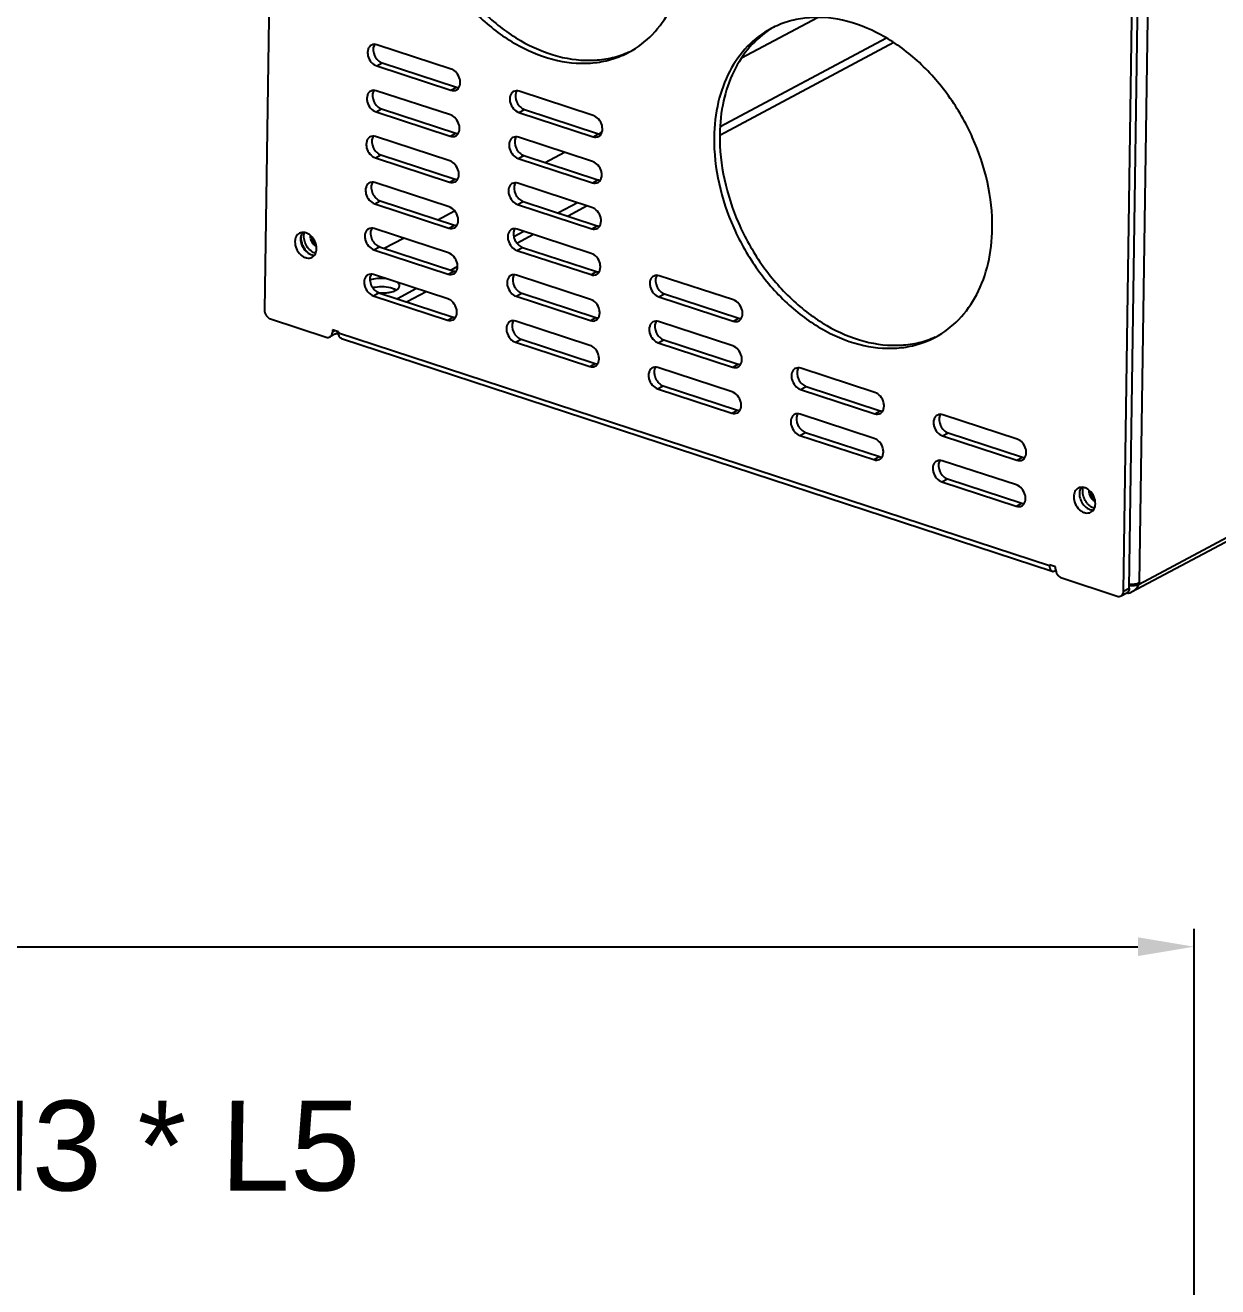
# Model space of a CAD drawing. Extents: x -425 to 6552, y -3049 to 3105.
# Drawn here: x 173.8 to 226.9, y -2131.8 to -2075.7 of the extents above; entities that cross this region are included whole.
import ezdxf

# ---------------------------------------------------------------- set-up
doc = ezdxf.new("R2010")
doc.units = 0
doc.header["$PDMODE"] = 3
doc.header["$PDSIZE"] = 1.5
doc.layers.get('0').update_dxf_attribs({"linetype": 'CONTINUOUS'})
doc.layers.get('DEFPOINTS').update_dxf_attribs({"linetype": 'CONTINUOUS'})
doc.layers.add('DIM', color=1, linetype='CONTINUOUS')
doc.styles.add('OMI-1', font='arial.ttf', dxfattribs={"oblique": 1})
doc.dimstyles.new('1', dxfattribs={"dimtxt": 4, "dimasz": 2.5, "dimexe": 0.8, "dimexo": 0.3, "dimgap": 0.5, "dimtad": 1, "dimtoh": 1, "dimdec": 1, "dimzin": 0, "dimtxsty": 'OMI-1', "dimcen": 0, "dimclrd": 256, "dimclre": 256, "dimclrt": 256, "dimazin": 3, "dimtfac": 0.8, "dimtdec": 1, "dimtix": 1, "dimtmove": 0, "dimatfit": 3, "dimtolj": 1, "dimtzin": 0})

# ---------------------------------------------------------------- blocks, each defined once
blk = doc.blocks.new('*D8311')
at = {"layer": 'DEFPOINTS', "color": 0}
for p in [(225.859, -2116.65), (85.859, -2144.894), (225.859, -2144.894)]:
    blk.add_point(p, dxfattribs=at)
at = {"layer": 'DIM'}
for p, q in [((85.859, -2144.594), (85.859, -2115.85)), ((225.859, -2144.594), (225.859, -2115.85)), ((88.359, -2116.65), (223.359, -2116.65))]:
    blk.add_line(p, q, dxfattribs=at)
for points in [[(88.359, -2116.233), (88.359, -2117.067), (85.859, -2116.65)], [(223.359, -2117.067), (223.359, -2116.233), (225.859, -2116.65)]]:
    blk.add_solid(points, dxfattribs=at)
at = {"layer": 'DIM', "insert": (155.859, -2114.108), "char_height": 4, "attachment_point": 5, "style": 'OMI-1'}
blk.add_mtext('\\A1;140.0', dxfattribs=at)

msp = doc.modelspace()

# ---------------------------------------------------------------- linework, layer by layer
at = {"color": 7, "linetype": 'CONTINUOUS'}
for p, q in [((184.97, -2055.297), (184.488, -2088.322)), ((223.893, -2067.653), (223.413, -2100.457)), ((222.719, -2100.833), (223.155, -2071.049)), ((222.97, -2100.7), (223.406, -2070.915)), ((205.719, -2077.116), (209.098, -2075.316)), ((212.174, -2076.233), (204.763, -2080.18)), ((223.412, -2100.52), (269.04, -2076.217)), ((192.797, -2077.61), (189.496, -2076.53)), ((212.496, -2076.435), (204.75, -2080.561)), ((268.675, -2076.598), (223.077, -2100.885)), ((189.483, -2077.473), (189.734, -2077.34)), ((189.734, -2077.34), (193.034, -2078.42)), ((189.483, -2077.473), (192.783, -2078.554)), ((192.783, -2078.554), (193.034, -2078.42)), ((192.767, -2079.654), (189.467, -2078.574)), ((199.123, -2079.68), (195.823, -2078.6)), ((189.453, -2079.518), (189.704, -2079.384)), ((189.453, -2079.518), (192.753, -2080.598)), ((189.704, -2079.384), (193.004, -2080.464)), ((195.809, -2079.544), (196.06, -2079.41)), ((195.809, -2079.544), (199.109, -2080.624)), ((196.06, -2079.41), (199.36, -2080.49)), ((192.737, -2081.699), (189.437, -2080.619)), ((192.753, -2080.598), (193.004, -2080.464)), ((199.093, -2081.725), (195.793, -2080.644)), ((199.109, -2080.624), (199.36, -2080.49)), ((199.377, -2080.494), (199.506, -2080.426)), ((189.423, -2081.562), (189.674, -2081.428)), ((189.423, -2081.562), (192.723, -2082.642)), ((189.674, -2081.428), (192.974, -2082.509)), ((195.779, -2081.588), (196.03, -2081.454)), ((195.779, -2081.588), (199.079, -2082.668)), ((196.03, -2081.454), (199.33, -2082.534)), ((196.987, -2081.767), (197.838, -2081.314)), ((192.707, -2083.743), (189.407, -2082.663)), ((192.723, -2082.642), (192.974, -2082.509)), ((199.063, -2083.769), (195.763, -2082.689)), ((199.079, -2082.668), (199.33, -2082.534)), ((189.393, -2083.606), (189.644, -2083.473)), ((189.644, -2083.473), (192.945, -2084.553)), ((195.749, -2083.632), (196, -2083.499)), ((196, -2083.499), (199.301, -2084.579)), ((189.393, -2083.606), (192.694, -2084.687)), ((192.209, -2084.312), (192.951, -2083.917)), ((195.749, -2083.632), (199.05, -2084.713)), ((198.42, -2083.558), (197.568, -2084.012)), ((198.855, -2083.701), (198.004, -2084.154)), ((192.694, -2084.687), (192.945, -2084.553)), ((199.05, -2084.713), (199.301, -2084.579)), ((192.677, -2085.787), (189.377, -2084.707)), ((189.82, -2085.585), (190.672, -2085.131)), ((196.031, -2084.831), (195.579, -2085.072)), ((196.466, -2084.973), (195.725, -2085.368)), ((199.033, -2085.813), (195.733, -2084.733)), ((189.363, -2085.651), (189.614, -2085.517)), ((189.363, -2085.651), (192.664, -2086.731)), ((189.614, -2085.517), (192.915, -2086.597)), ((195.719, -2085.677), (195.97, -2085.543)), ((195.719, -2085.677), (199.02, -2086.757)), ((195.97, -2085.543), (199.271, -2086.623)), ((192.648, -2087.832), (189.347, -2086.752)), ((192.664, -2086.731), (192.915, -2086.597)), ((193.082, -2086.401), (192.791, -2086.557)), ((199.004, -2087.858), (195.703, -2086.778)), ((199.02, -2086.757), (199.271, -2086.623)), ((205.36, -2087.884), (202.059, -2086.803)), ((191.253, -2087.375), (190.402, -2087.829)), ((189.333, -2087.695), (189.584, -2087.561)), ((189.333, -2087.695), (192.634, -2088.775)), ((189.584, -2087.561), (192.885, -2088.642)), ((191.689, -2087.518), (190.837, -2087.972)), ((195.689, -2087.721), (195.94, -2087.587)), ((195.689, -2087.721), (198.99, -2088.801)), ((195.94, -2087.587), (199.241, -2088.668)), ((202.045, -2087.747), (202.296, -2087.613)), ((202.045, -2087.747), (205.346, -2088.827)), ((202.296, -2087.613), (205.597, -2088.693)), ((184.758, -2088.726), (187.234, -2089.536)), ((192.634, -2088.775), (192.885, -2088.642)), ((198.974, -2089.902), (195.673, -2088.822)), ((198.99, -2088.801), (199.241, -2088.668)), ((205.33, -2089.928), (202.029, -2088.848)), ((205.346, -2088.827), (205.597, -2088.693)), ((187.652, -2089.393), (187.401, -2089.527)), ((187.515, -2089.217), (187.513, -2089.312)), ((187.623, -2089.253), (187.513, -2089.312)), ((187.79, -2089.307), (187.515, -2089.217)), ((187.685, -2089.369), (187.737, -2089.386)), ((187.738, -2089.307), (187.737, -2089.386)), ((187.79, -2089.307), (187.789, -2089.339)), ((187.789, -2089.339), (219.42, -2099.69)), ((187.911, -2089.599), (219.542, -2099.951)), ((195.659, -2089.765), (195.91, -2089.632)), ((195.91, -2089.632), (199.211, -2090.712)), ((202.015, -2089.791), (202.266, -2089.658)), ((202.266, -2089.658), (205.567, -2090.738)), ((195.659, -2089.765), (198.96, -2090.846)), ((202.015, -2089.791), (205.316, -2090.872)), ((198.96, -2090.846), (199.211, -2090.712)), ((205.316, -2090.872), (205.567, -2090.738)), ((205.3, -2091.972), (201.999, -2090.892)), ((211.656, -2091.998), (208.355, -2090.918)), ((201.985, -2091.836), (202.236, -2091.702)), ((201.985, -2091.836), (205.286, -2092.916)), ((202.236, -2091.702), (205.537, -2092.782)), ((208.341, -2091.862), (208.592, -2091.728)), ((208.341, -2091.862), (211.642, -2092.942)), ((208.592, -2091.728), (211.893, -2092.808)), ((205.286, -2092.916), (205.537, -2092.782)), ((211.626, -2094.043), (208.325, -2092.962)), ((211.642, -2092.942), (211.893, -2092.808)), ((217.982, -2094.069), (214.681, -2092.988)), ((208.311, -2093.906), (208.563, -2093.772)), ((208.311, -2093.906), (211.612, -2094.986)), ((208.563, -2093.772), (211.863, -2094.852)), ((214.667, -2093.932), (214.919, -2093.798)), ((214.667, -2093.932), (217.968, -2095.012)), ((214.919, -2093.798), (218.219, -2094.878)), ((211.612, -2094.986), (211.863, -2094.852)), ((217.952, -2096.113), (214.651, -2095.033)), ((217.968, -2095.012), (218.219, -2094.878)), ((214.638, -2095.976), (214.889, -2095.843)), ((214.889, -2095.843), (218.189, -2096.923)), ((214.638, -2095.976), (217.938, -2097.056)), ((217.938, -2097.056), (218.189, -2096.923)), ((219.695, -2099.749), (219.42, -2099.659)), ((219.42, -2099.69), (219.42, -2099.659)), ((219.694, -2099.843), (219.695, -2099.749)), ((219.7, -2099.915), (219.665, -2099.934)), ((219.964, -2100.248), (222.44, -2101.058)), ((222.607, -2101.048), (222.858, -2100.915)), ((222.719, -2100.833), (222.97, -2100.7)), ((223.433, -2100.509), (223.353, -2100.483)), ((223.413, -2100.457), (223.434, -2100.446)), ((223.434, -2100.446), (223.433, -2100.509))]:
    msp.add_line(p, q, dxfattribs=at)
at = {"color": 4, "linetype": 'CONTINUOUS'}
for centre, radius, start, end in [((186.926, -2085.068), 0.826, 181.0695, 185.9886), ((186.509, -2085.116), 0.406, 148.1389, 155.2273), ((186.483, -2085.1), 0.376, 143.1076, 148.1047), ((186.99, -2085.036), 0.456, 177.1137, 179.1671), ((221.165, -2096.457), 0.406, 148.1389, 155.2273), ((221.141, -2096.443), 0.378, 144.089, 148.0963), ((221.646, -2096.377), 0.456, 177.1137, 179.1671)]:
    msp.add_arc(centre, radius, start, end, dxfattribs=at)
at = {"color": 7, "linetype": 'CONTINUOUS'}
for centre, radius, start, end in [((189.635, -2088.698), 1.394, 99.1086, 103.664), ((189.743, -2085.709), 1.859, 265.0361, 270.4585), ((187.565, -2089.231), 0.184, 298.0817, 304.6807), ((187.562, -2089.227), 0.189, 304.7036, 312.8126), ((187.523, -2089.198), 0.238, 332.2829, 335.1864), ((187.902, -2088.881), 0.531, 251.9326, 255.356), ((187.923, -2088.801), 0.614, 255.3238, 257.6702), ((222.894, -2100.712), 0.222, 255.0089, 259.6672), ((223.09, -2099.637), 0.947, 262.8204, 266.303), ((223.094, -2099.604), 0.98, 266.2229, 275.6692), ((222.447, -2100.026), 1.084, 329.4445, 332.8977)]:
    msp.add_arc(centre, radius, start, end, dxfattribs=at)
for points, knots in [([(191.116, -2067.837), (191.097, -2069.181), (191.573, -2071.251), (192.913, -2073.639), (194.246, -2075.2), (195.801, -2076.385), (197.476, -2077.111), (198.909, -2077.279), (199.975, -2077.124), (200.47, -2076.956), (200.705, -2076.851)], [0, 0, 0, 0, 0.265787, 0.404382, 0.54012, 0.668849, 0.787927, 0.897182, 0.949133, 1, 1, 1, 1]), ([(190.865, -2067.971), (190.845, -2069.346), (191.345, -2071.466), (192.742, -2073.892), (194.128, -2075.462), (195.736, -2076.629), (197.458, -2077.308), (198.917, -2077.409), (199.987, -2077.187), (200.478, -2076.983), (200.709, -2076.86)], [0, 0, 0, 0, 0.267145, 0.406322, 0.542237, 0.670621, 0.788924, 0.897361, 0.949103, 1, 1, 1, 1]), ([(200.709, -2076.86), (201.095, -2076.654), (201.818, -2076.104), (202.622, -2074.959), (203.121, -2073.562), (203.235, -2072.547), (203.242, -2072.022)], [0, 0, 0, 0, 0.22915, 0.468313, 0.72441, 1, 1, 1, 1]), ([(216.875, -2084.7), (216.895, -2083.325), (216.395, -2081.205), (214.998, -2078.779), (213.613, -2077.209), (212.004, -2076.042), (210.283, -2075.363), (208.823, -2075.262), (207.754, -2075.484), (207.262, -2075.688), (207.031, -2075.811)], [0, 0, 0, 0, 0.267145, 0.406322, 0.542237, 0.670621, 0.788924, 0.897361, 0.949103, 1, 1, 1, 1]), ([(207.031, -2075.811), (206.646, -2076.017), (205.922, -2076.567), (205.118, -2077.712), (204.619, -2079.109), (204.506, -2080.124), (204.498, -2080.649)], [0, 0, 0, 0, 0.22915, 0.468313, 0.72441, 1, 1, 1, 1]), ([(207.039, -2075.818), (206.687, -2076.038), (206.031, -2076.601), (205.308, -2077.717), (204.859, -2079.053), (204.756, -2080.018), (204.749, -2080.516)], [0, 0, 0, 0, 0.229136, 0.46902, 0.725322, 1, 1, 1, 1]), ([(189.246, -2076.544), (189.211, -2076.563), (189.147, -2076.618), (189.089, -2076.736), (189.07, -2076.877), (189.098, -2077.08), (189.219, -2077.313), (189.39, -2077.443), (189.483, -2077.473)], [0, 0, 0, 0, 0.103008, 0.213748, 0.335996, 0.46884, 0.745548, 1, 1, 1, 1]), ([(189.496, -2076.53), (189.454, -2076.516), (189.368, -2076.502), (189.282, -2076.525), (189.246, -2076.544)], [0, 0, 0, 0, 0.519231, 1, 1, 1, 1]), ([(189.365, -2076.557), (189.302, -2076.696), (189.339, -2076.968), (189.522, -2077.223), (189.661, -2077.316), (189.734, -2077.34)], [0, 0, 0, 0, 0.487732, 0.755839, 1, 1, 1, 1]), ([(193.034, -2078.539), (193.069, -2078.521), (193.133, -2078.465), (193.191, -2078.348), (193.209, -2078.207), (193.181, -2078.003), (193.061, -2077.77), (192.89, -2077.64), (192.797, -2077.61)], [0, 0, 0, 0, 0.103008, 0.213748, 0.335996, 0.46884, 0.745548, 1, 1, 1, 1]), ([(193.034, -2078.42), (193.043, -2078.423), (193.078, -2078.433), (193.115, -2078.438), (193.142, -2078.439)], [0, 0, 0, 0, 0.25738, 1, 1, 1, 1]), ([(189.216, -2078.588), (189.181, -2078.607), (189.117, -2078.662), (189.059, -2078.78), (189.04, -2078.921), (189.068, -2079.125), (189.189, -2079.358), (189.36, -2079.487), (189.453, -2079.518)], [0, 0, 0, 0, 0.103008, 0.213748, 0.335996, 0.46884, 0.745548, 1, 1, 1, 1]), ([(189.467, -2078.574), (189.424, -2078.56), (189.338, -2078.546), (189.252, -2078.569), (189.216, -2078.588)], [0, 0, 0, 0, 0.519231, 1, 1, 1, 1]), ([(189.335, -2078.601), (189.272, -2078.741), (189.309, -2079.012), (189.492, -2079.268), (189.631, -2079.36), (189.704, -2079.384)], [0, 0, 0, 0, 0.487732, 0.755839, 1, 1, 1, 1]), ([(192.783, -2078.554), (192.825, -2078.567), (192.912, -2078.581), (192.998, -2078.559), (193.034, -2078.539)], [0, 0, 0, 0, 0.519231, 1, 1, 1, 1]), ([(195.572, -2078.614), (195.537, -2078.633), (195.473, -2078.688), (195.415, -2078.806), (195.396, -2078.947), (195.424, -2079.151), (195.545, -2079.384), (195.716, -2079.513), (195.809, -2079.544)], [0, 0, 0, 0, 0.103008, 0.213748, 0.335996, 0.46884, 0.745548, 1, 1, 1, 1]), ([(195.823, -2078.6), (195.78, -2078.586), (195.694, -2078.572), (195.608, -2078.595), (195.572, -2078.614)], [0, 0, 0, 0, 0.519231, 1, 1, 1, 1]), ([(195.691, -2078.627), (195.628, -2078.767), (195.665, -2079.038), (195.848, -2079.294), (195.987, -2079.386), (196.06, -2079.41)], [0, 0, 0, 0, 0.487732, 0.755839, 1, 1, 1, 1]), ([(193.004, -2080.584), (193.039, -2080.565), (193.103, -2080.51), (193.161, -2080.392), (193.179, -2080.251), (193.151, -2080.047), (193.031, -2079.814), (192.86, -2079.685), (192.767, -2079.654)], [0, 0, 0, 0, 0.103008, 0.213748, 0.335996, 0.46884, 0.745548, 1, 1, 1, 1]), ([(199.36, -2080.61), (199.395, -2080.591), (199.459, -2080.536), (199.517, -2080.418), (199.535, -2080.277), (199.507, -2080.073), (199.387, -2079.84), (199.216, -2079.711), (199.123, -2079.68)], [0, 0, 0, 0, 0.103008, 0.213748, 0.335996, 0.46884, 0.745548, 1, 1, 1, 1]), ([(189.186, -2080.633), (189.151, -2080.651), (189.087, -2080.707), (189.029, -2080.825), (189.011, -2080.966), (189.038, -2081.169), (189.159, -2081.402), (189.33, -2081.532), (189.423, -2081.562)], [0, 0, 0, 0, 0.103008, 0.213748, 0.335996, 0.46884, 0.745548, 1, 1, 1, 1]), ([(189.437, -2080.619), (189.394, -2080.605), (189.308, -2080.591), (189.222, -2080.613), (189.186, -2080.633)], [0, 0, 0, 0, 0.519231, 1, 1, 1, 1]), ([(189.305, -2080.646), (189.242, -2080.785), (189.28, -2081.057), (189.462, -2081.312), (189.601, -2081.405), (189.674, -2081.428)], [0, 0, 0, 0, 0.487732, 0.755839, 1, 1, 1, 1]), ([(192.753, -2080.598), (192.795, -2080.612), (192.882, -2080.626), (192.968, -2080.603), (193.004, -2080.584)], [0, 0, 0, 0, 0.519231, 1, 1, 1, 1]), ([(193.004, -2080.464), (193.013, -2080.467), (193.048, -2080.477), (193.085, -2080.482), (193.112, -2080.483)], [0, 0, 0, 0, 0.25738, 1, 1, 1, 1]), ([(195.542, -2080.659), (195.507, -2080.677), (195.443, -2080.733), (195.385, -2080.851), (195.367, -2080.991), (195.394, -2081.195), (195.515, -2081.428), (195.686, -2081.558), (195.779, -2081.588)], [0, 0, 0, 0, 0.103008, 0.213748, 0.335996, 0.46884, 0.745548, 1, 1, 1, 1]), ([(195.793, -2080.644), (195.75, -2080.631), (195.664, -2080.617), (195.578, -2080.639), (195.542, -2080.659)], [0, 0, 0, 0, 0.519231, 1, 1, 1, 1]), ([(195.661, -2080.672), (195.598, -2080.811), (195.635, -2081.083), (195.818, -2081.338), (195.957, -2081.431), (196.03, -2081.454)], [0, 0, 0, 0, 0.487732, 0.755839, 1, 1, 1, 1]), ([(199.109, -2080.624), (199.151, -2080.638), (199.238, -2080.652), (199.324, -2080.629), (199.36, -2080.61)], [0, 0, 0, 0, 0.519231, 1, 1, 1, 1]), ([(199.36, -2080.49), (199.369, -2080.493), (199.404, -2080.503), (199.441, -2080.508), (199.468, -2080.509)], [0, 0, 0, 0, 0.25738, 1, 1, 1, 1]), ([(204.498, -2080.649), (204.478, -2082.024), (204.978, -2084.144), (206.375, -2086.57), (207.761, -2088.14), (209.369, -2089.307), (211.09, -2089.986), (212.55, -2090.087), (213.619, -2089.865), (214.111, -2089.661), (214.342, -2089.538)], [0, 0, 0, 0, 0.267145, 0.406322, 0.542237, 0.670621, 0.788924, 0.897361, 0.949103, 1, 1, 1, 1]), ([(204.749, -2080.516), (204.729, -2081.859), (205.206, -2083.929), (206.546, -2086.317), (207.879, -2087.878), (209.434, -2089.063), (211.109, -2089.789), (212.542, -2089.957), (213.608, -2089.802), (214.103, -2089.634), (214.338, -2089.529)], [0, 0, 0, 0, 0.265787, 0.404382, 0.54012, 0.668849, 0.787927, 0.897182, 0.949133, 1, 1, 1, 1]), ([(192.974, -2082.628), (193.009, -2082.609), (193.073, -2082.554), (193.131, -2082.436), (193.15, -2082.295), (193.122, -2082.092), (193.001, -2081.859), (192.83, -2081.729), (192.737, -2081.699)], [0, 0, 0, 0, 0.103008, 0.213748, 0.335996, 0.46884, 0.745548, 1, 1, 1, 1]), ([(199.33, -2082.654), (199.365, -2082.635), (199.429, -2082.58), (199.487, -2082.462), (199.506, -2082.321), (199.478, -2082.118), (199.357, -2081.885), (199.186, -2081.755), (199.093, -2081.725)], [0, 0, 0, 0, 0.103008, 0.213748, 0.335996, 0.46884, 0.745548, 1, 1, 1, 1]), ([(189.156, -2082.677), (189.121, -2082.696), (189.057, -2082.751), (188.999, -2082.869), (188.981, -2083.01), (189.009, -2083.213), (189.129, -2083.447), (189.3, -2083.576), (189.393, -2083.606)], [0, 0, 0, 0, 0.103008, 0.213748, 0.335996, 0.46884, 0.745548, 1, 1, 1, 1]), ([(189.407, -2082.663), (189.365, -2082.649), (189.278, -2082.635), (189.192, -2082.658), (189.156, -2082.677)], [0, 0, 0, 0, 0.519231, 1, 1, 1, 1]), ([(189.275, -2082.69), (189.213, -2082.829), (189.25, -2083.101), (189.432, -2083.356), (189.571, -2083.449), (189.644, -2083.473)], [0, 0, 0, 0, 0.487732, 0.755839, 1, 1, 1, 1]), ([(192.723, -2082.642), (192.766, -2082.656), (192.852, -2082.67), (192.938, -2082.647), (192.974, -2082.628)], [0, 0, 0, 0, 0.519231, 1, 1, 1, 1]), ([(192.974, -2082.509), (192.983, -2082.511), (193.018, -2082.522), (193.055, -2082.527), (193.082, -2082.527)], [0, 0, 0, 0, 0.25738, 1, 1, 1, 1]), ([(195.512, -2082.703), (195.477, -2082.722), (195.413, -2082.777), (195.355, -2082.895), (195.337, -2083.036), (195.365, -2083.239), (195.485, -2083.472), (195.656, -2083.602), (195.749, -2083.632)], [0, 0, 0, 0, 0.103008, 0.213748, 0.335996, 0.46884, 0.745548, 1, 1, 1, 1]), ([(195.763, -2082.689), (195.721, -2082.675), (195.634, -2082.661), (195.548, -2082.684), (195.512, -2082.703)], [0, 0, 0, 0, 0.519231, 1, 1, 1, 1]), ([(195.631, -2082.716), (195.569, -2082.855), (195.606, -2083.127), (195.788, -2083.382), (195.927, -2083.475), (196, -2083.499)], [0, 0, 0, 0, 0.487732, 0.755839, 1, 1, 1, 1]), ([(199.079, -2082.668), (199.122, -2082.682), (199.208, -2082.696), (199.294, -2082.673), (199.33, -2082.654)], [0, 0, 0, 0, 0.519231, 1, 1, 1, 1]), ([(199.33, -2082.534), (199.339, -2082.537), (199.374, -2082.548), (199.411, -2082.553), (199.438, -2082.553)], [0, 0, 0, 0, 0.25738, 1, 1, 1, 1]), ([(192.944, -2084.672), (192.979, -2084.654), (193.043, -2084.599), (193.101, -2084.481), (193.12, -2084.34), (193.092, -2084.136), (192.971, -2083.903), (192.8, -2083.773), (192.707, -2083.743)], [0, 0, 0, 0, 0.103008, 0.213748, 0.335996, 0.46884, 0.745548, 1, 1, 1, 1]), ([(199.3, -2084.698), (199.335, -2084.68), (199.399, -2084.624), (199.457, -2084.507), (199.476, -2084.366), (199.448, -2084.162), (199.327, -2083.929), (199.156, -2083.799), (199.063, -2083.769)], [0, 0, 0, 0, 0.103008, 0.213748, 0.335996, 0.46884, 0.745548, 1, 1, 1, 1]), ([(192.694, -2084.687), (192.736, -2084.7), (192.822, -2084.714), (192.908, -2084.692), (192.944, -2084.672)], [0, 0, 0, 0, 0.519231, 1, 1, 1, 1]), ([(192.945, -2084.553), (192.953, -2084.556), (192.988, -2084.566), (193.025, -2084.571), (193.052, -2084.572)], [0, 0, 0, 0, 0.25738, 1, 1, 1, 1]), ([(199.301, -2084.579), (199.309, -2084.582), (199.344, -2084.592), (199.381, -2084.597), (199.408, -2084.598)], [0, 0, 0, 0, 0.25738, 1, 1, 1, 1]), ([(186.042, -2084.913), (185.981, -2084.945), (185.875, -2085.061), (185.846, -2085.211), (185.845, -2085.289)], [0, 0, 0, 0, 0.467103, 1, 1, 1, 1]), ([(189.126, -2084.722), (189.091, -2084.74), (189.027, -2084.795), (188.969, -2084.913), (188.951, -2085.054), (188.979, -2085.258), (189.099, -2085.491), (189.27, -2085.621), (189.363, -2085.651)], [0, 0, 0, 0, 0.103008, 0.213748, 0.335996, 0.46884, 0.745548, 1, 1, 1, 1]), ([(189.377, -2084.707), (189.335, -2084.693), (189.248, -2084.68), (189.163, -2084.702), (189.126, -2084.722)], [0, 0, 0, 0, 0.519231, 1, 1, 1, 1]), ([(189.245, -2084.734), (189.183, -2084.874), (189.22, -2085.145), (189.402, -2085.401), (189.541, -2085.493), (189.614, -2085.517)], [0, 0, 0, 0, 0.487732, 0.755839, 1, 1, 1, 1]), ([(195.482, -2084.747), (195.447, -2084.766), (195.383, -2084.821), (195.325, -2084.939), (195.307, -2085.08), (195.335, -2085.284), (195.455, -2085.517), (195.626, -2085.646), (195.719, -2085.677)], [0, 0, 0, 0, 0.103008, 0.213748, 0.335996, 0.46884, 0.745548, 1, 1, 1, 1]), ([(195.733, -2084.733), (195.691, -2084.719), (195.604, -2084.705), (195.518, -2084.728), (195.482, -2084.747)], [0, 0, 0, 0, 0.519231, 1, 1, 1, 1]), ([(195.601, -2084.76), (195.539, -2084.9), (195.576, -2085.171), (195.758, -2085.427), (195.897, -2085.519), (195.97, -2085.543)], [0, 0, 0, 0, 0.487732, 0.755839, 1, 1, 1, 1]), ([(199.05, -2084.713), (199.092, -2084.726), (199.178, -2084.74), (199.264, -2084.718), (199.3, -2084.698)], [0, 0, 0, 0, 0.519231, 1, 1, 1, 1]), ([(214.342, -2089.538), (214.727, -2089.332), (215.451, -2088.782), (216.255, -2087.637), (216.754, -2086.24), (216.867, -2085.225), (216.875, -2084.7)], [0, 0, 0, 0, 0.22915, 0.468313, 0.72441, 1, 1, 1, 1]), ([(185.845, -2085.289), (185.843, -2085.396), (185.894, -2085.615), (186.054, -2085.839), (186.224, -2085.963), (186.358, -2086.016), (186.491, -2086.025), (186.574, -2086), (186.61, -2085.981)], [0, 0, 0, 0, 0.267669, 0.541817, 0.670441, 0.788969, 0.897613, 1, 1, 1, 1]), ([(192.914, -2086.717), (192.949, -2086.698), (193.013, -2086.643), (193.071, -2086.525), (193.09, -2086.384), (193.062, -2086.18), (192.941, -2085.947), (192.77, -2085.818), (192.677, -2085.787)], [0, 0, 0, 0, 0.103008, 0.213748, 0.335996, 0.46884, 0.745548, 1, 1, 1, 1]), ([(199.27, -2086.743), (199.305, -2086.724), (199.369, -2086.669), (199.427, -2086.551), (199.446, -2086.41), (199.418, -2086.206), (199.297, -2085.973), (199.126, -2085.844), (199.033, -2085.813)], [0, 0, 0, 0, 0.103008, 0.213748, 0.335996, 0.46884, 0.745548, 1, 1, 1, 1]), ([(189.096, -2086.766), (189.062, -2086.784), (188.997, -2086.84), (188.939, -2086.958), (188.921, -2087.099), (188.949, -2087.302), (189.069, -2087.535), (189.241, -2087.665), (189.333, -2087.695)], [0, 0, 0, 0, 0.103008, 0.213748, 0.335996, 0.46884, 0.745548, 1, 1, 1, 1]), ([(189.347, -2086.752), (189.305, -2086.738), (189.218, -2086.724), (189.133, -2086.747), (189.096, -2086.766)], [0, 0, 0, 0, 0.519231, 1, 1, 1, 1]), ([(189.215, -2086.779), (189.153, -2086.918), (189.19, -2087.19), (189.372, -2087.445), (189.512, -2087.538), (189.584, -2087.561)], [0, 0, 0, 0, 0.487732, 0.755839, 1, 1, 1, 1]), ([(189.911, -2086.936), (189.782, -2086.92), (189.534, -2086.918), (189.289, -2086.965), (189.18, -2087.007)], [0, 0, 0, 0, 0.528593, 1, 1, 1, 1]), ([(192.664, -2086.731), (192.706, -2086.745), (192.792, -2086.759), (192.878, -2086.736), (192.914, -2086.717)], [0, 0, 0, 0, 0.519231, 1, 1, 1, 1]), ([(192.915, -2086.597), (192.924, -2086.6), (192.959, -2086.61), (192.995, -2086.616), (193.022, -2086.616)], [0, 0, 0, 0, 0.25738, 1, 1, 1, 1]), ([(195.452, -2086.792), (195.418, -2086.81), (195.353, -2086.866), (195.295, -2086.984), (195.277, -2087.125), (195.305, -2087.328), (195.425, -2087.561), (195.597, -2087.691), (195.689, -2087.721)], [0, 0, 0, 0, 0.103008, 0.213748, 0.335996, 0.46884, 0.745548, 1, 1, 1, 1]), ([(195.703, -2086.778), (195.661, -2086.764), (195.574, -2086.75), (195.489, -2086.772), (195.452, -2086.792)], [0, 0, 0, 0, 0.519231, 1, 1, 1, 1]), ([(195.571, -2086.805), (195.509, -2086.944), (195.546, -2087.216), (195.728, -2087.471), (195.868, -2087.564), (195.94, -2087.587)], [0, 0, 0, 0, 0.487732, 0.755839, 1, 1, 1, 1]), ([(199.02, -2086.757), (199.062, -2086.771), (199.148, -2086.785), (199.234, -2086.762), (199.27, -2086.743)], [0, 0, 0, 0, 0.519231, 1, 1, 1, 1]), ([(199.271, -2086.623), (199.28, -2086.626), (199.315, -2086.636), (199.351, -2086.641), (199.378, -2086.642)], [0, 0, 0, 0, 0.25738, 1, 1, 1, 1]), ([(201.808, -2086.818), (201.774, -2086.836), (201.709, -2086.892), (201.651, -2087.01), (201.633, -2087.15), (201.661, -2087.354), (201.781, -2087.587), (201.953, -2087.717), (202.045, -2087.747)], [0, 0, 0, 0, 0.103008, 0.213748, 0.335996, 0.46884, 0.745548, 1, 1, 1, 1]), ([(202.059, -2086.803), (202.017, -2086.79), (201.93, -2086.776), (201.845, -2086.798), (201.808, -2086.818)], [0, 0, 0, 0, 0.519231, 1, 1, 1, 1]), ([(201.927, -2086.831), (201.865, -2086.97), (201.902, -2087.242), (202.084, -2087.497), (202.224, -2087.59), (202.296, -2087.613)], [0, 0, 0, 0, 0.487732, 0.755839, 1, 1, 1, 1]), ([(190.186, -2087.372), (190.066, -2087.333), (189.807, -2087.291), (189.546, -2087.301), (189.415, -2087.322)], [0, 0, 0, 0, 0.486814, 1, 1, 1, 1]), ([(190.021, -2087.546), (190.049, -2087.542), (190.147, -2087.523), (190.245, -2087.494), (190.311, -2087.463)], [0, 0, 0, 0, 0.273472, 1, 1, 1, 1]), ([(190.348, -2087.443), (190.336, -2087.436), (190.284, -2087.408), (190.229, -2087.386), (190.186, -2087.372)], [0, 0, 0, 0, 0.230421, 1, 1, 1, 1]), ([(190.311, -2087.463), (190.321, -2087.458), (190.356, -2087.44), (190.39, -2087.419), (190.412, -2087.402)], [0, 0, 0, 0, 0.269697, 1, 1, 1, 1]), ([(190.498, -2087.257), (190.499, -2087.228), (190.476, -2087.162), (190.426, -2087.116), (190.397, -2087.095)], [0, 0, 0, 0, 0.443321, 1, 1, 1, 1]), ([(190.412, -2087.402), (190.425, -2087.391), (190.468, -2087.353), (190.498, -2087.297), (190.498, -2087.257)], [0, 0, 0, 0, 0.293642, 1, 1, 1, 1]), ([(189.758, -2087.568), (189.781, -2087.568), (189.869, -2087.565), (189.957, -2087.557), (190.021, -2087.546)], [0, 0, 0, 0, 0.255497, 1, 1, 1, 1]), ([(192.884, -2088.761), (192.919, -2088.743), (192.983, -2088.687), (193.041, -2088.569), (193.06, -2088.428), (193.032, -2088.225), (192.911, -2087.992), (192.74, -2087.862), (192.648, -2087.832)], [0, 0, 0, 0, 0.103008, 0.213748, 0.335996, 0.46884, 0.745548, 1, 1, 1, 1]), ([(199.24, -2088.787), (199.275, -2088.768), (199.339, -2088.713), (199.397, -2088.595), (199.416, -2088.454), (199.388, -2088.251), (199.267, -2088.018), (199.096, -2087.888), (199.004, -2087.858)], [0, 0, 0, 0, 0.103008, 0.213748, 0.335996, 0.46884, 0.745548, 1, 1, 1, 1]), ([(205.596, -2088.813), (205.631, -2088.794), (205.695, -2088.739), (205.753, -2088.621), (205.772, -2088.48), (205.744, -2088.277), (205.623, -2088.044), (205.452, -2087.914), (205.36, -2087.884)], [0, 0, 0, 0, 0.103008, 0.213748, 0.335996, 0.46884, 0.745548, 1, 1, 1, 1]), ([(184.488, -2088.322), (184.486, -2088.408), (184.542, -2088.579), (184.68, -2088.7), (184.758, -2088.726)], [0, 0, 0, 0, 0.512158, 1, 1, 1, 1]), ([(192.634, -2088.775), (192.676, -2088.789), (192.762, -2088.803), (192.848, -2088.78), (192.884, -2088.761)], [0, 0, 0, 0, 0.519231, 1, 1, 1, 1]), ([(192.885, -2088.642), (192.894, -2088.645), (192.929, -2088.655), (192.965, -2088.66), (192.992, -2088.66)], [0, 0, 0, 0, 0.25738, 1, 1, 1, 1]), ([(195.422, -2088.836), (195.388, -2088.855), (195.323, -2088.91), (195.266, -2089.028), (195.247, -2089.169), (195.275, -2089.372), (195.395, -2089.606), (195.567, -2089.735), (195.659, -2089.765)], [0, 0, 0, 0, 0.103008, 0.213748, 0.335996, 0.46884, 0.745548, 1, 1, 1, 1]), ([(195.673, -2088.822), (195.631, -2088.808), (195.544, -2088.794), (195.459, -2088.817), (195.422, -2088.836)], [0, 0, 0, 0, 0.519231, 1, 1, 1, 1]), ([(195.541, -2088.849), (195.479, -2088.988), (195.516, -2089.26), (195.698, -2089.515), (195.838, -2089.608), (195.91, -2089.632)], [0, 0, 0, 0, 0.487732, 0.755839, 1, 1, 1, 1]), ([(198.99, -2088.801), (199.032, -2088.815), (199.118, -2088.829), (199.204, -2088.806), (199.24, -2088.787)], [0, 0, 0, 0, 0.519231, 1, 1, 1, 1]), ([(199.241, -2088.668), (199.25, -2088.67), (199.285, -2088.681), (199.321, -2088.686), (199.348, -2088.686)], [0, 0, 0, 0, 0.25738, 1, 1, 1, 1]), ([(201.778, -2088.862), (201.744, -2088.881), (201.679, -2088.936), (201.622, -2089.054), (201.603, -2089.195), (201.631, -2089.398), (201.751, -2089.631), (201.923, -2089.761), (202.015, -2089.791)], [0, 0, 0, 0, 0.103008, 0.213748, 0.335996, 0.46884, 0.745548, 1, 1, 1, 1]), ([(202.029, -2088.848), (201.987, -2088.834), (201.9, -2088.82), (201.815, -2088.843), (201.778, -2088.862)], [0, 0, 0, 0, 0.519231, 1, 1, 1, 1]), ([(201.897, -2088.875), (201.835, -2089.014), (201.872, -2089.286), (202.054, -2089.541), (202.194, -2089.634), (202.266, -2089.658)], [0, 0, 0, 0, 0.487732, 0.755839, 1, 1, 1, 1]), ([(205.346, -2088.827), (205.388, -2088.841), (205.474, -2088.855), (205.56, -2088.832), (205.596, -2088.813)], [0, 0, 0, 0, 0.519231, 1, 1, 1, 1]), ([(205.597, -2088.693), (205.606, -2088.696), (205.641, -2088.707), (205.677, -2088.712), (205.704, -2088.712)], [0, 0, 0, 0, 0.25738, 1, 1, 1, 1]), ([(187.234, -2089.536), (187.262, -2089.545), (187.319, -2089.555), (187.376, -2089.54), (187.401, -2089.527)], [0, 0, 0, 0, 0.519321, 1, 1, 1, 1]), ([(187.401, -2089.527), (187.435, -2089.508), (187.496, -2089.442), (187.513, -2089.356), (187.513, -2089.312)], [0, 0, 0, 0, 0.467105, 1, 1, 1, 1]), ([(187.911, -2089.599), (187.892, -2089.593), (187.854, -2089.569), (187.815, -2089.508), (187.793, -2089.429), (187.789, -2089.37), (187.789, -2089.339)], [0, 0, 0, 0, 0.198859, 0.425128, 0.692463, 1, 1, 1, 1]), ([(199.21, -2090.831), (199.245, -2090.813), (199.309, -2090.758), (199.367, -2090.64), (199.386, -2090.499), (199.358, -2090.295), (199.238, -2090.062), (199.066, -2089.932), (198.974, -2089.902)], [0, 0, 0, 0, 0.103008, 0.213748, 0.335996, 0.46884, 0.745548, 1, 1, 1, 1]), ([(205.566, -2090.857), (205.601, -2090.839), (205.665, -2090.783), (205.723, -2090.666), (205.742, -2090.525), (205.714, -2090.321), (205.594, -2090.088), (205.422, -2089.958), (205.33, -2089.928)], [0, 0, 0, 0, 0.103008, 0.213748, 0.335996, 0.46884, 0.745548, 1, 1, 1, 1]), ([(198.96, -2090.846), (199.002, -2090.859), (199.089, -2090.873), (199.174, -2090.851), (199.21, -2090.831)], [0, 0, 0, 0, 0.519231, 1, 1, 1, 1]), ([(199.211, -2090.712), (199.22, -2090.715), (199.255, -2090.725), (199.291, -2090.73), (199.318, -2090.731)], [0, 0, 0, 0, 0.25738, 1, 1, 1, 1]), ([(205.567, -2090.738), (205.576, -2090.741), (205.611, -2090.751), (205.647, -2090.756), (205.674, -2090.757)], [0, 0, 0, 0, 0.25738, 1, 1, 1, 1]), ([(201.749, -2090.906), (201.714, -2090.925), (201.65, -2090.98), (201.592, -2091.098), (201.573, -2091.239), (201.601, -2091.443), (201.721, -2091.676), (201.893, -2091.805), (201.985, -2091.836)], [0, 0, 0, 0, 0.103008, 0.213748, 0.335996, 0.46884, 0.745548, 1, 1, 1, 1]), ([(201.999, -2090.892), (201.957, -2090.878), (201.87, -2090.864), (201.785, -2090.887), (201.749, -2090.906)], [0, 0, 0, 0, 0.519231, 1, 1, 1, 1]), ([(201.867, -2090.919), (201.805, -2091.059), (201.842, -2091.33), (202.024, -2091.586), (202.164, -2091.678), (202.236, -2091.702)], [0, 0, 0, 0, 0.487732, 0.755839, 1, 1, 1, 1]), ([(205.316, -2090.872), (205.358, -2090.885), (205.445, -2090.899), (205.53, -2090.877), (205.566, -2090.857)], [0, 0, 0, 0, 0.519231, 1, 1, 1, 1]), ([(208.105, -2090.932), (208.07, -2090.951), (208.006, -2091.006), (207.948, -2091.124), (207.929, -2091.265), (207.957, -2091.469), (208.077, -2091.702), (208.249, -2091.831), (208.341, -2091.862)], [0, 0, 0, 0, 0.103008, 0.213748, 0.335996, 0.46884, 0.745548, 1, 1, 1, 1]), ([(208.355, -2090.918), (208.313, -2090.904), (208.226, -2090.89), (208.141, -2090.913), (208.105, -2090.932)], [0, 0, 0, 0, 0.519231, 1, 1, 1, 1]), ([(208.223, -2090.945), (208.161, -2091.085), (208.198, -2091.356), (208.38, -2091.612), (208.52, -2091.704), (208.592, -2091.728)], [0, 0, 0, 0, 0.487732, 0.755839, 1, 1, 1, 1]), ([(205.537, -2092.902), (205.571, -2092.883), (205.636, -2092.828), (205.693, -2092.71), (205.712, -2092.569), (205.684, -2092.365), (205.564, -2092.132), (205.392, -2092.003), (205.3, -2091.972)], [0, 0, 0, 0, 0.103008, 0.213748, 0.335996, 0.46884, 0.745548, 1, 1, 1, 1]), ([(211.893, -2092.928), (211.927, -2092.909), (211.992, -2092.854), (212.049, -2092.736), (212.068, -2092.595), (212.04, -2092.391), (211.92, -2092.158), (211.748, -2092.029), (211.656, -2091.998)], [0, 0, 0, 0, 0.103008, 0.213748, 0.335996, 0.46884, 0.745548, 1, 1, 1, 1]), ([(205.286, -2092.916), (205.328, -2092.93), (205.415, -2092.944), (205.5, -2092.921), (205.537, -2092.902)], [0, 0, 0, 0, 0.519231, 1, 1, 1, 1]), ([(205.537, -2092.782), (205.546, -2092.785), (205.581, -2092.795), (205.617, -2092.8), (205.644, -2092.801)], [0, 0, 0, 0, 0.25738, 1, 1, 1, 1]), ([(208.075, -2092.977), (208.04, -2092.995), (207.976, -2093.051), (207.918, -2093.169), (207.899, -2093.309), (207.927, -2093.513), (208.048, -2093.746), (208.219, -2093.876), (208.311, -2093.906)], [0, 0, 0, 0, 0.103008, 0.213748, 0.335996, 0.46884, 0.745548, 1, 1, 1, 1]), ([(208.325, -2092.962), (208.283, -2092.949), (208.197, -2092.935), (208.111, -2092.957), (208.075, -2092.977)], [0, 0, 0, 0, 0.519231, 1, 1, 1, 1]), ([(208.193, -2092.99), (208.131, -2093.129), (208.168, -2093.401), (208.351, -2093.656), (208.49, -2093.749), (208.563, -2093.772)], [0, 0, 0, 0, 0.487732, 0.755839, 1, 1, 1, 1]), ([(211.642, -2092.942), (211.684, -2092.956), (211.771, -2092.97), (211.856, -2092.947), (211.893, -2092.928)], [0, 0, 0, 0, 0.519231, 1, 1, 1, 1]), ([(211.893, -2092.808), (211.902, -2092.811), (211.937, -2092.821), (211.973, -2092.826), (212, -2092.827)], [0, 0, 0, 0, 0.25738, 1, 1, 1, 1]), ([(214.431, -2093.003), (214.396, -2093.021), (214.332, -2093.076), (214.274, -2093.194), (214.255, -2093.335), (214.283, -2093.539), (214.404, -2093.772), (214.575, -2093.902), (214.667, -2093.932)], [0, 0, 0, 0, 0.103008, 0.213748, 0.335996, 0.46884, 0.745548, 1, 1, 1, 1]), ([(214.681, -2092.988), (214.639, -2092.975), (214.553, -2092.961), (214.467, -2092.983), (214.431, -2093.003)], [0, 0, 0, 0, 0.519231, 1, 1, 1, 1]), ([(214.549, -2093.015), (214.487, -2093.155), (214.524, -2093.427), (214.707, -2093.682), (214.846, -2093.774), (214.919, -2093.798)], [0, 0, 0, 0, 0.487732, 0.755839, 1, 1, 1, 1]), ([(211.863, -2094.972), (211.897, -2094.953), (211.962, -2094.898), (212.02, -2094.78), (212.038, -2094.639), (212.01, -2094.436), (211.89, -2094.203), (211.718, -2094.073), (211.626, -2094.043)], [0, 0, 0, 0, 0.103008, 0.213748, 0.335996, 0.46884, 0.745548, 1, 1, 1, 1]), ([(218.219, -2094.998), (218.253, -2094.979), (218.318, -2094.924), (218.376, -2094.806), (218.394, -2094.665), (218.366, -2094.462), (218.246, -2094.228), (218.074, -2094.099), (217.982, -2094.069)], [0, 0, 0, 0, 0.103008, 0.213748, 0.335996, 0.46884, 0.745548, 1, 1, 1, 1]), ([(211.612, -2094.986), (211.654, -2095), (211.741, -2095.014), (211.826, -2094.991), (211.863, -2094.972)], [0, 0, 0, 0, 0.519231, 1, 1, 1, 1]), ([(211.863, -2094.852), (211.872, -2094.855), (211.907, -2094.866), (211.943, -2094.871), (211.97, -2094.871)], [0, 0, 0, 0, 0.25738, 1, 1, 1, 1]), ([(214.401, -2095.047), (214.366, -2095.066), (214.302, -2095.121), (214.244, -2095.239), (214.225, -2095.38), (214.253, -2095.583), (214.374, -2095.816), (214.545, -2095.946), (214.638, -2095.976)], [0, 0, 0, 0, 0.103008, 0.213748, 0.335996, 0.46884, 0.745548, 1, 1, 1, 1]), ([(214.651, -2095.033), (214.609, -2095.019), (214.523, -2095.005), (214.437, -2095.028), (214.401, -2095.047)], [0, 0, 0, 0, 0.519231, 1, 1, 1, 1]), ([(214.52, -2095.06), (214.457, -2095.199), (214.494, -2095.471), (214.677, -2095.726), (214.816, -2095.819), (214.889, -2095.843)], [0, 0, 0, 0, 0.487732, 0.755839, 1, 1, 1, 1]), ([(217.968, -2095.012), (218.01, -2095.026), (218.097, -2095.04), (218.182, -2095.017), (218.219, -2094.998)], [0, 0, 0, 0, 0.519231, 1, 1, 1, 1]), ([(218.219, -2094.878), (218.228, -2094.881), (218.263, -2094.891), (218.299, -2094.897), (218.326, -2094.897)], [0, 0, 0, 0, 0.25738, 1, 1, 1, 1]), ([(218.189, -2097.042), (218.224, -2097.024), (218.288, -2096.968), (218.346, -2096.85), (218.364, -2096.71), (218.336, -2096.506), (218.216, -2096.273), (218.045, -2096.143), (217.952, -2096.113)], [0, 0, 0, 0, 0.103008, 0.213748, 0.335996, 0.46884, 0.745548, 1, 1, 1, 1]), ([(220.698, -2096.255), (220.637, -2096.287), (220.531, -2096.403), (220.502, -2096.553), (220.501, -2096.631)], [0, 0, 0, 0, 0.467103, 1, 1, 1, 1]), ([(218.189, -2096.923), (218.198, -2096.926), (218.233, -2096.936), (218.269, -2096.941), (218.296, -2096.942)], [0, 0, 0, 0, 0.25738, 1, 1, 1, 1]), ([(220.501, -2096.631), (220.499, -2096.738), (220.55, -2096.956), (220.71, -2097.181), (220.88, -2097.304), (221.014, -2097.357), (221.147, -2097.367), (221.23, -2097.342), (221.266, -2097.322)], [0, 0, 0, 0, 0.267669, 0.541817, 0.670441, 0.788969, 0.897613, 1, 1, 1, 1]), ([(217.938, -2097.056), (217.98, -2097.07), (218.067, -2097.084), (218.152, -2097.062), (218.189, -2097.042)], [0, 0, 0, 0, 0.519231, 1, 1, 1, 1]), ([(219.42, -2099.69), (219.42, -2099.7), (219.42, -2099.737), (219.424, -2099.774), (219.43, -2099.8)], [0, 0, 0, 0, 0.263024, 1, 1, 1, 1]), ([(219.43, -2099.8), (219.438, -2099.835), (219.461, -2099.898), (219.514, -2099.942), (219.542, -2099.951)], [0, 0, 0, 0, 0.55289, 1, 1, 1, 1]), ([(219.542, -2099.951), (219.551, -2099.954), (219.593, -2099.962), (219.637, -2099.949), (219.665, -2099.934)], [0, 0, 0, 0, 0.232418, 1, 1, 1, 1]), ([(219.694, -2099.843), (219.693, -2099.93), (219.748, -2100.101), (219.886, -2100.222), (219.964, -2100.248)], [0, 0, 0, 0, 0.512158, 1, 1, 1, 1]), ([(222.607, -2101.048), (222.641, -2101.03), (222.702, -2100.964), (222.719, -2100.878), (222.719, -2100.833)], [0, 0, 0, 0, 0.467105, 1, 1, 1, 1]), ([(223.021, -2100.91), (223.007, -2100.916), (222.953, -2100.933), (222.895, -2100.938), (222.854, -2100.93)], [0, 0, 0, 0, 0.261233, 1, 1, 1, 1]), ([(222.97, -2100.7), (222.97, -2100.744), (222.953, -2100.83), (222.892, -2100.896), (222.858, -2100.915)], [0, 0, 0, 0, 0.532895, 1, 1, 1, 1]), ([(222.973, -2100.514), (223.053, -2100.524), (223.203, -2100.524), (223.353, -2100.489), (223.413, -2100.457)], [0, 0, 0, 0, 0.542029, 1, 1, 1, 1]), ([(223.191, -2100.579), (223.212, -2100.577), (223.288, -2100.567), (223.363, -2100.546), (223.412, -2100.52)], [0, 0, 0, 0, 0.280273, 1, 1, 1, 1]), ([(222.44, -2101.058), (222.468, -2101.067), (222.525, -2101.076), (222.583, -2101.061), (222.607, -2101.048)], [0, 0, 0, 0, 0.519321, 1, 1, 1, 1])]:
    msp.add_open_spline(points, degree=3, knots=knots, dxfattribs=at)
for points in [[(189.389, -2076.511), (189.38, -2076.526), (189.372, -2076.541), (189.365, -2076.557)], [(189.359, -2078.556), (189.35, -2078.57), (189.342, -2078.586), (189.335, -2078.601)], [(195.715, -2078.582), (195.706, -2078.596), (195.698, -2078.611), (195.691, -2078.627)], [(189.329, -2080.6), (189.32, -2080.615), (189.312, -2080.63), (189.305, -2080.646)], [(195.685, -2080.626), (195.676, -2080.641), (195.668, -2080.656), (195.661, -2080.672)], [(189.299, -2082.644), (189.29, -2082.659), (189.282, -2082.674), (189.275, -2082.69)], [(195.655, -2082.67), (195.646, -2082.685), (195.638, -2082.7), (195.631, -2082.716)], [(189.269, -2084.689), (189.26, -2084.703), (189.252, -2084.719), (189.245, -2084.734)], [(195.625, -2084.715), (195.616, -2084.729), (195.608, -2084.745), (195.601, -2084.76)], [(189.24, -2086.733), (189.23, -2086.748), (189.222, -2086.763), (189.215, -2086.779)], [(195.596, -2086.759), (195.586, -2086.774), (195.578, -2086.789), (195.571, -2086.805)], [(201.952, -2086.785), (201.942, -2086.8), (201.934, -2086.815), (201.927, -2086.831)], [(195.566, -2088.803), (195.556, -2088.818), (195.548, -2088.833), (195.541, -2088.849)], [(201.922, -2088.829), (201.912, -2088.844), (201.904, -2088.859), (201.897, -2088.875)], [(187.733, -2089.309), (187.722, -2089.33), (187.708, -2089.349), (187.691, -2089.365)], [(201.892, -2090.874), (201.883, -2090.888), (201.874, -2090.904), (201.867, -2090.919)], [(208.248, -2090.9), (208.238, -2090.914), (208.23, -2090.929), (208.223, -2090.945)], [(208.218, -2092.944), (208.209, -2092.959), (208.2, -2092.974), (208.193, -2092.99)], [(214.574, -2092.97), (214.565, -2092.984), (214.556, -2093), (214.549, -2093.015)], [(214.544, -2095.014), (214.535, -2095.029), (214.527, -2095.044), (214.52, -2095.06)], [(223.077, -2100.885), (223.059, -2100.894), (223.04, -2100.903), (223.021, -2100.91)], [(223.381, -2100.577), (223.307, -2100.701), (223.204, -2100.817), (223.077, -2100.885)]]:
    msp.add_open_spline(points, degree=3, dxfattribs=at)
at = {"color": 4, "linetype": 'CONTINUOUS'}
for points, knots in [([(186.807, -2085.605), (186.809, -2085.498), (186.758, -2085.279), (186.598, -2085.055), (186.429, -2084.931), (186.295, -2084.878), (186.161, -2084.869), (186.078, -2084.894), (186.042, -2084.913)], [0, 0, 0, 0, 0.267669, 0.541817, 0.670441, 0.788969, 0.897613, 1, 1, 1, 1]), ([(186.096, -2085.156), (186.094, -2085.246), (186.131, -2085.433), (186.273, -2085.672), (186.475, -2085.843), (186.643, -2085.889), (186.72, -2085.885)], [0, 0, 0, 0, 0.258915, 0.527927, 0.780377, 1, 1, 1, 1]), ([(186.141, -2084.946), (186.137, -2084.953), (186.123, -2084.985), (186.114, -2085.018), (186.108, -2085.044)], [0, 0, 0, 0, 0.243796, 1, 1, 1, 1]), ([(186.763, -2085.813), (186.69, -2085.79), (186.585, -2085.73), (186.468, -2085.62), (186.363, -2085.486), (186.269, -2085.293), (186.242, -2085.124), (186.243, -2085.042)], [0, 0, 0, 0, 0.232479, 0.358363, 0.4882, 0.749988, 1, 1, 1, 1]), ([(186.243, -2085.042), (186.243, -2085.028), (186.245, -2084.974), (186.255, -2084.919), (186.266, -2084.881)], [0, 0, 0, 0, 0.258309, 1, 1, 1, 1]), ([(186.802, -2085.517), (186.762, -2085.492), (186.687, -2085.43), (186.601, -2085.31), (186.546, -2085.174), (186.533, -2085.076), (186.533, -2085.029)], [0, 0, 0, 0, 0.242579, 0.498545, 0.755295, 1, 1, 1, 1]), ([(186.563, -2085.04), (186.563, -2085.085), (186.575, -2085.177), (186.624, -2085.306), (186.7, -2085.42), (186.765, -2085.481), (186.801, -2085.506)], [0, 0, 0, 0, 0.250062, 0.507523, 0.761158, 1, 1, 1, 1]), ([(186.618, -2085.098), (186.628, -2085.16), (186.668, -2085.281), (186.742, -2085.385), (186.787, -2085.428)], [0, 0, 0, 0, 0.505057, 1, 1, 1, 1]), ([(186.133, -2085.301), (186.148, -2085.355), (186.224, -2085.561), (186.368, -2085.743), (186.502, -2085.837)], [0, 0, 0, 0, 0.255037, 1, 1, 1, 1]), ([(186.61, -2085.981), (186.671, -2085.949), (186.778, -2085.833), (186.806, -2085.683), (186.807, -2085.605)], [0, 0, 0, 0, 0.467103, 1, 1, 1, 1]), ([(221.463, -2096.946), (221.465, -2096.839), (221.414, -2096.621), (221.255, -2096.396), (221.085, -2096.273), (220.951, -2096.22), (220.817, -2096.21), (220.734, -2096.235), (220.698, -2096.255)], [0, 0, 0, 0, 0.267669, 0.541817, 0.670441, 0.788969, 0.897613, 1, 1, 1, 1]), ([(220.797, -2096.287), (220.793, -2096.295), (220.779, -2096.327), (220.77, -2096.36), (220.764, -2096.386)], [0, 0, 0, 0, 0.243796, 1, 1, 1, 1]), ([(221.419, -2097.154), (221.346, -2097.131), (221.241, -2097.071), (221.124, -2096.961), (221.019, -2096.827), (220.925, -2096.635), (220.898, -2096.466), (220.899, -2096.384)], [0, 0, 0, 0, 0.232479, 0.358363, 0.4882, 0.749988, 1, 1, 1, 1]), ([(220.899, -2096.384), (220.899, -2096.369), (220.901, -2096.315), (220.911, -2096.261), (220.922, -2096.222)], [0, 0, 0, 0, 0.258309, 1, 1, 1, 1]), ([(221.458, -2096.858), (221.418, -2096.834), (221.343, -2096.771), (221.257, -2096.652), (221.202, -2096.515), (221.189, -2096.418), (221.189, -2096.371)], [0, 0, 0, 0, 0.242579, 0.498545, 0.755295, 1, 1, 1, 1]), ([(221.219, -2096.381), (221.219, -2096.426), (221.231, -2096.518), (221.28, -2096.647), (221.356, -2096.761), (221.421, -2096.823), (221.457, -2096.847)], [0, 0, 0, 0, 0.250062, 0.507523, 0.761158, 1, 1, 1, 1]), ([(221.274, -2096.439), (221.284, -2096.502), (221.324, -2096.623), (221.398, -2096.726), (221.443, -2096.77)], [0, 0, 0, 0, 0.505057, 1, 1, 1, 1]), ([(220.752, -2096.497), (220.75, -2096.588), (220.787, -2096.774), (220.929, -2097.014), (221.131, -2097.185), (221.299, -2097.231), (221.376, -2097.227)], [0, 0, 0, 0, 0.258915, 0.527927, 0.780377, 1, 1, 1, 1]), ([(221.266, -2097.322), (221.327, -2097.29), (221.434, -2097.174), (221.462, -2097.024), (221.463, -2096.946)], [0, 0, 0, 0, 0.467103, 1, 1, 1, 1])]:
    msp.add_open_spline(points, degree=3, knots=knots, dxfattribs=at)
for points in [[(186.108, -2085.044), (186.1, -2085.081), (186.096, -2085.118), (186.096, -2085.156)], [(186.105, -2085.154), (186.11, -2085.204), (186.12, -2085.253), (186.133, -2085.301)], [(220.764, -2096.386), (220.756, -2096.422), (220.752, -2096.46), (220.752, -2096.497)]]:
    msp.add_open_spline(points, degree=3, dxfattribs=at)

# ---------------------------------------------------------------- texts
at = {"layer": 'DIM', "insert": (129.736, -2123.497), "char_height": 4, "attachment_point": 1, "style": 'OMI-1'}
msp.add_mtext('STAND OFF;4- M3 * L5', dxfattribs=at)

# ---------------------------------------------------------------- dimensions: what is measured, and where the dimension line sits
at = {"layer": 'DIM'}
dim = msp.add_linear_dim(base=(225.859, -2116.65), p1=(85.859, -2144.894), p2=(225.859, -2144.894), dimstyle='1', dxfattribs=at)
dim.commit()
dim.dimension.update_dxf_attribs({"geometry": '*D8311', "text_midpoint": (155.859, -2114.108)})

# ---------------------------------------------------------------- leaders
at = {"layer": 'DIM', "annotation_type": 0, "has_hookline": 1, "hookline_direction": 0, "text_width": 58.844}
msp.add_leader([(104.985, -2175.275), (117.302, -2165.886), (126.736, -2125.497), (129.236, -2125.497)], dimstyle='1', override={"dimgap": 0.5, "dimtad": 0}, dxfattribs=at)

doc.saveas('drawing.dxf')
